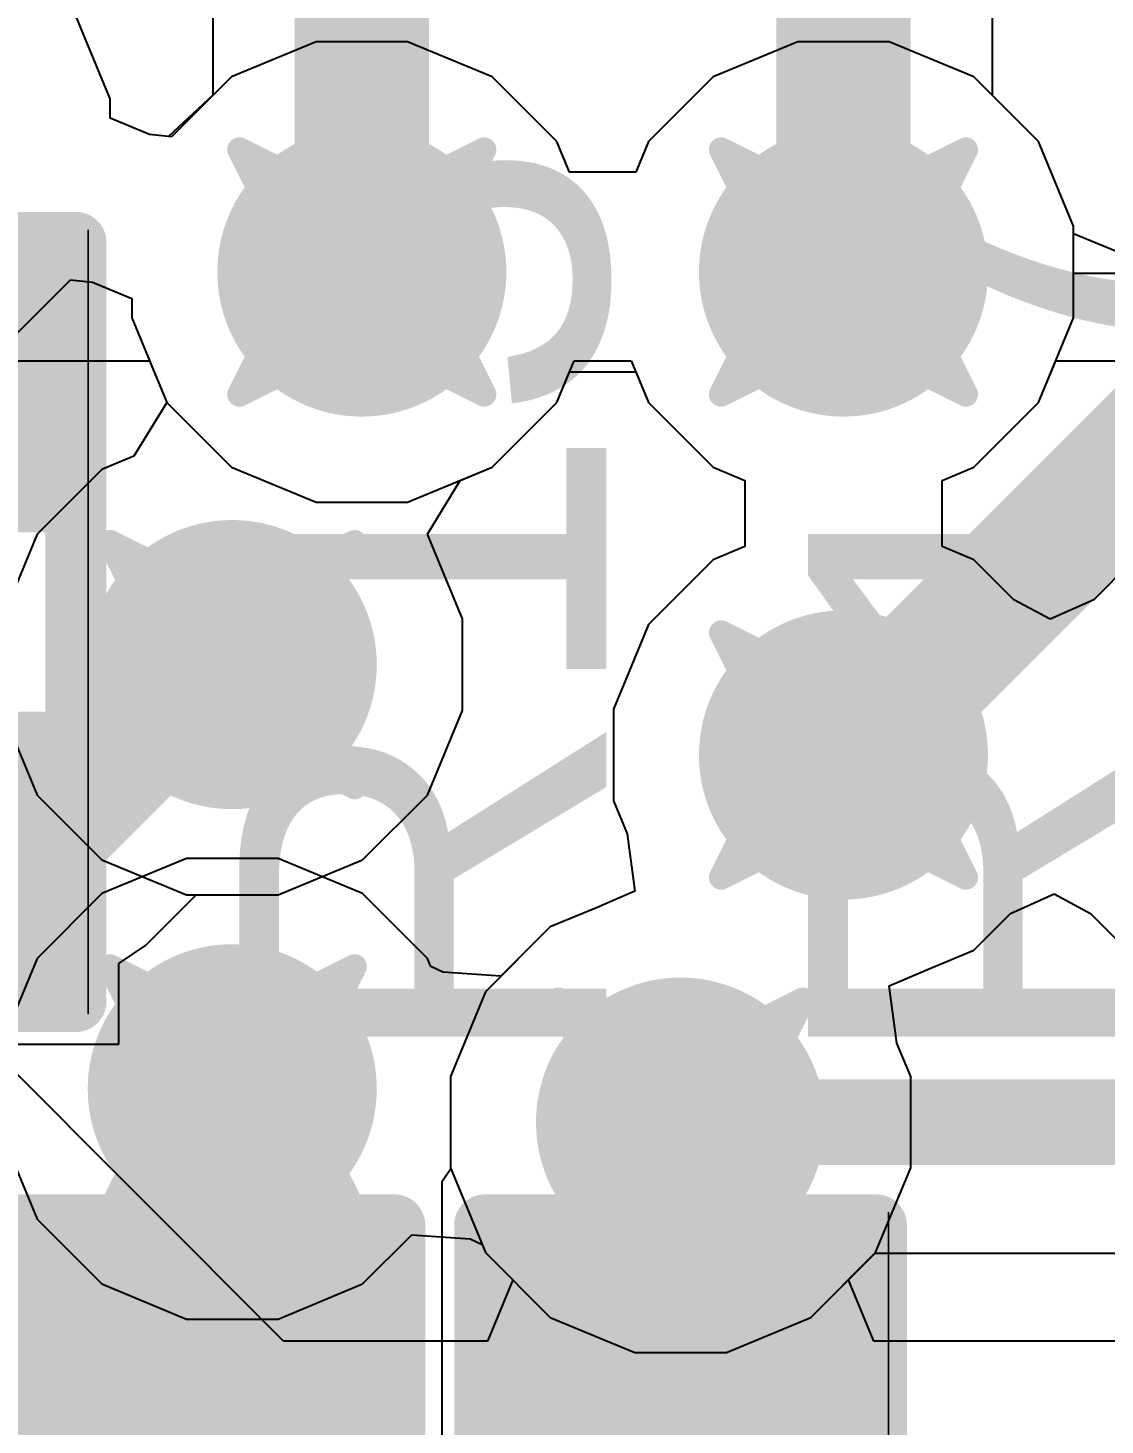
# Model space of a CAD drawing. Header units: inches. Extents: x -3 to 289, y -11 to 89.
# Drawn here: x 71.034 to 73.271, y 9.732 to 12.631 of the extents above; entities that cross this region are included whole.
import ezdxf

# ---------------------------------------------------------------- set-up
doc = ezdxf.new("R2010")
doc.units = ezdxf.units.IN
for name, color, linetype in [('Bottom Layer', 5, 'Continuous'), ('Drill Drawing', 1, 'Continuous'), ('Layer 1', 16, 'Continuous'), ('Layer 2', 76, 'Continuous'), ('Top Layer', 1, 'Continuous'), ('Top Overlay', 2, 'Continuous'), ('Top Paste', 8, 'Continuous'), ('Top Solder', 216, 'Continuous'), ('Via Holes', 16, 'Continuous')]:
    doc.layers.add(name, color=color, linetype=linetype)
doc.styles.add('Arial', font='', dxfattribs={"height": 0.2})
doc.styles.get('Arial').set_extended_font_data('Arial')

# ---------------------------------------------------------------- blocks, each defined once
blk = doc.blocks.new('R___0402_45')
at = {"layer": 'Top Layer'}
for points in [[(-0.6985, -0.3175), (-0.6985, 0.3175), (-0.2413, 0.3175), (-0.2413, -0.3175)], [(0.2413, -0.3175), (0.2413, 0.3175), (0.6985, 0.3175), (0.6985, -0.3175)]]:
    blk.add_hatch(color=1, dxfattribs=at).paths.add_polyline_path(points)
at = {"layer": 'Top Paste'}
for points in [[(-0.6985, -0.3175), (-0.6985, 0.3175), (-0.2413, 0.3175), (-0.2413, -0.3175)], [(0.2413, -0.3175), (0.2413, 0.3175), (0.6985, 0.3175), (0.6985, -0.3175)]]:
    blk.add_hatch(color=8, dxfattribs=at).paths.add_polyline_path(points)
at = {"layer": 'Top Solder'}
for points in [[(-0.7535, -0.3725), (-0.7535, 0.3725), (-0.1863, 0.3725), (-0.1863, -0.3725)], [(0.1863, -0.3725), (0.1863, 0.3725), (0.7535, 0.3725), (0.7535, -0.3725)]]:
    blk.add_hatch(color=216, dxfattribs=at).paths.add_polyline_path(points)
at = {"layer": 'Top Overlay'}
for points in [[(-0.7874, 0.4064, 0.127, 0.127, 0), (-0.7874, -0.4064, 0.127, 0.127, 0)], [(-0.7874, 0.4064, 0.127, 0.127, 0), (0.7874, 0.4064, 0.127, 0.127, 0)], [(0.7874, 0.4064, 0.127, 0.127, 0), (0.7874, -0.4064, 0.127, 0.127, 0)], [(-0.7874, -0.4064, 0.127, 0.127, 0), (0.7874, -0.4064, 0.127, 0.127, 0)], [(-0.8128, -0.4318, 0.00323, 0.00323, 0), (0.8128, -0.4318, 0.00323, 0.00323, 0)]]:
    blk.add_lwpolyline(points, format="xyseb", dxfattribs=at)
for points in [[(-0.8191, 0.4064, 0.0635, 0.0635, 1), (-0.7556, 0.4064, 0.0635, 0.0635, 1)], [(-0.8191, 0.4064, 0.0635, 0.0635, 1), (-0.7556, 0.4064, 0.0635, 0.0635, 1)], [(0.7556, 0.4064, 0.0635, 0.0635, 1), (0.8191, 0.4064, 0.0635, 0.0635, 1)], [(0.7556, 0.4064, 0.0635, 0.0635, 1), (0.8191, 0.4064, 0.0635, 0.0635, 1)], [(-0.8191, -0.4064, 0.0635, 0.0635, 1), (-0.7556, -0.4064, 0.0635, 0.0635, 1)], [(-0.8191, -0.4064, 0.0635, 0.0635, 1), (-0.7556, -0.4064, 0.0635, 0.0635, 1)], [(0.7556, -0.4064, 0.0635, 0.0635, 1), (0.8191, -0.4064, 0.0635, 0.0635, 1)], [(0.7556, -0.4064, 0.0635, 0.0635, 1), (0.8191, -0.4064, 0.0635, 0.0635, 1)], [(-0.8136, -0.4318, 0.00161, 0.00161, 1), (-0.812, -0.4318, 0.00161, 0.00161, 1)], [(0.812, -0.4318, 0.00161, 0.00161, 1), (0.8136, -0.4318, 0.00161, 0.00161, 1)]]:
    blk.add_lwpolyline(points, format="xyseb", close=True, dxfattribs=at)
blk = doc.blocks.new('R___0402_51')
at = {"layer": 'Top Layer'}
for points in [[(-0.6985, -0.3175), (-0.6985, 0.3175), (-0.2413, 0.3175), (-0.2413, -0.3175)], [(0.2413, -0.3175), (0.2413, 0.3175), (0.6985, 0.3175), (0.6985, -0.3175)]]:
    blk.add_hatch(color=1, dxfattribs=at).paths.add_polyline_path(points)
at = {"layer": 'Top Paste'}
for points in [[(-0.6985, -0.3175), (-0.6985, 0.3175), (-0.2413, 0.3175), (-0.2413, -0.3175)], [(0.2413, -0.3175), (0.2413, 0.3175), (0.6985, 0.3175), (0.6985, -0.3175)]]:
    blk.add_hatch(color=8, dxfattribs=at).paths.add_polyline_path(points)
at = {"layer": 'Top Solder'}
for points in [[(-0.7535, -0.3725), (-0.7535, 0.3725), (-0.1863, 0.3725), (-0.1863, -0.3725)], [(0.1863, -0.3725), (0.1863, 0.3725), (0.7535, 0.3725), (0.7535, -0.3725)]]:
    blk.add_hatch(color=216, dxfattribs=at).paths.add_polyline_path(points)
at = {"layer": 'Top Overlay'}
for points in [[(-0.7874, 0.4064, 0.127, 0.127, 0), (-0.7874, -0.4064, 0.127, 0.127, 0)], [(-0.7874, 0.4064, 0.127, 0.127, 0), (0.7874, 0.4064, 0.127, 0.127, 0)], [(0.7874, 0.4064, 0.127, 0.127, 0), (0.7874, -0.4064, 0.127, 0.127, 0)], [(-0.7874, -0.4064, 0.127, 0.127, 0), (0.7874, -0.4064, 0.127, 0.127, 0)], [(-0.8128, -0.4318, 0.00323, 0.00323, 0), (0.8128, -0.4318, 0.00323, 0.00323, 0)]]:
    blk.add_lwpolyline(points, format="xyseb", dxfattribs=at)
for points in [[(-0.8191, 0.4064, 0.0635, 0.0635, 1), (-0.7556, 0.4064, 0.0635, 0.0635, 1)], [(-0.8191, 0.4064, 0.0635, 0.0635, 1), (-0.7556, 0.4064, 0.0635, 0.0635, 1)], [(0.7556, 0.4064, 0.0635, 0.0635, 1), (0.8191, 0.4064, 0.0635, 0.0635, 1)], [(0.7556, 0.4064, 0.0635, 0.0635, 1), (0.8191, 0.4064, 0.0635, 0.0635, 1)], [(-0.8191, -0.4064, 0.0635, 0.0635, 1), (-0.7556, -0.4064, 0.0635, 0.0635, 1)], [(-0.8191, -0.4064, 0.0635, 0.0635, 1), (-0.7556, -0.4064, 0.0635, 0.0635, 1)], [(0.7556, -0.4064, 0.0635, 0.0635, 1), (0.8191, -0.4064, 0.0635, 0.0635, 1)], [(0.7556, -0.4064, 0.0635, 0.0635, 1), (0.8191, -0.4064, 0.0635, 0.0635, 1)], [(-0.8136, -0.4318, 0.00161, 0.00161, 1), (-0.812, -0.4318, 0.00161, 0.00161, 1)], [(0.812, -0.4318, 0.00161, 0.00161, 1), (0.8136, -0.4318, 0.00161, 0.00161, 1)]]:
    blk.add_lwpolyline(points, format="xyseb", close=True, dxfattribs=at)
blk = doc.blocks.new('R___0402_55')
at = {"layer": 'Top Layer'}
for points in [[(-0.6985, -0.3175), (-0.6985, 0.3175), (-0.2413, 0.3175), (-0.2413, -0.3175)], [(0.2413, -0.3175), (0.2413, 0.3175), (0.6985, 0.3175), (0.6985, -0.3175)]]:
    blk.add_hatch(color=1, dxfattribs=at).paths.add_polyline_path(points)
at = {"layer": 'Top Paste'}
for points in [[(-0.6985, -0.3175), (-0.6985, 0.3175), (-0.2413, 0.3175), (-0.2413, -0.3175)], [(0.2413, -0.3175), (0.2413, 0.3175), (0.6985, 0.3175), (0.6985, -0.3175)]]:
    blk.add_hatch(color=8, dxfattribs=at).paths.add_polyline_path(points)
at = {"layer": 'Top Solder'}
for points in [[(-0.7535, -0.3725), (-0.7535, 0.3725), (-0.1863, 0.3725), (-0.1863, -0.3725)], [(0.1863, -0.3725), (0.1863, 0.3725), (0.7535, 0.3725), (0.7535, -0.3725)]]:
    blk.add_hatch(color=216, dxfattribs=at).paths.add_polyline_path(points)
at = {"layer": 'Top Overlay'}
for points in [[(0.7874, 0.4064, 0.127, 0.127, 0), (-0.7874, 0.4064, 0.127, 0.127, 0)], [(-0.7874, -0.4064, 0.127, 0.127, 0), (-0.7874, 0.4064, 0.127, 0.127, 0)], [(0.7874, -0.4064, 0.127, 0.127, 0), (0.7874, 0.4064, 0.127, 0.127, 0)], [(0.7874, -0.4064, 0.127, 0.127, 0), (-0.7874, -0.4064, 0.127, 0.127, 0)], [(0.8128, -0.4318, 0.00323, 0.00323, 0), (-0.8128, -0.4318, 0.00323, 0.00323, 0)]]:
    blk.add_lwpolyline(points, format="xyseb", dxfattribs=at)
for points in [[(-0.8191, 0.4064, 0.0635, 0.0635, 1), (-0.7556, 0.4064, 0.0635, 0.0635, 1)], [(-0.8191, 0.4064, 0.0635, 0.0635, 1), (-0.7556, 0.4064, 0.0635, 0.0635, 1)], [(0.7556, 0.4064, 0.0635, 0.0635, 1), (0.8191, 0.4064, 0.0635, 0.0635, 1)], [(0.7556, 0.4064, 0.0635, 0.0635, 1), (0.8191, 0.4064, 0.0635, 0.0635, 1)], [(-0.8191, -0.4064, 0.0635, 0.0635, 1), (-0.7556, -0.4064, 0.0635, 0.0635, 1)], [(-0.8191, -0.4064, 0.0635, 0.0635, 1), (-0.7556, -0.4064, 0.0635, 0.0635, 1)], [(0.7556, -0.4064, 0.0635, 0.0635, 1), (0.8191, -0.4064, 0.0635, 0.0635, 1)], [(0.7556, -0.4064, 0.0635, 0.0635, 1), (0.8191, -0.4064, 0.0635, 0.0635, 1)], [(-0.8136, -0.4318, 0.00161, 0.00161, 1), (-0.812, -0.4318, 0.00161, 0.00161, 1)], [(0.812, -0.4318, 0.00161, 0.00161, 1), (0.8136, -0.4318, 0.00161, 0.00161, 1)]]:
    blk.add_lwpolyline(points, format="xyseb", close=True, dxfattribs=at)

msp = doc.modelspace()

# ---------------------------------------------------------------- hatches: boundary and pattern name
at = {"layer": 'Bottom Layer'}
h = msp.add_hatch(color=5, dxfattribs=at)
edge = h.paths.add_edge_path()
edge.add_arc((71.7275, 12.1246), 0.3, 0, 360)
h = msp.add_hatch(color=5, dxfattribs=at)
edge = h.paths.add_edge_path()
edge.add_arc((72.7275, 12.1246), 0.3, 0, 360)
h = msp.add_hatch(color=5, dxfattribs=at)
edge = h.paths.add_edge_path()
edge.add_arc((71.4585, 11.31), 0.3, 0, 360)
h = msp.add_hatch(color=5, dxfattribs=at)
edge = h.paths.add_edge_path()
edge.add_arc((72.7275, 11.1225), 0.3, 0, 360)
h = msp.add_hatch(color=5, dxfattribs=at)
edge = h.paths.add_edge_path()
edge.add_arc((71.4585, 10.4298), 0.3, 0, 360)
h = msp.add_hatch(color=5, dxfattribs=at)
edge = h.paths.add_edge_path()
edge.add_arc((72.3892, 10.3605), 0.3, 0, 360)
at = {"layer": 'Layer 1'}
h = msp.add_hatch(color=16, dxfattribs=at)
edge = h.paths.add_edge_path()
edge.add_arc((71.7275, 12.1246), 0.3, 0, 360)
h = msp.add_hatch(color=16, dxfattribs=at)
edge = h.paths.add_edge_path()
edge.add_arc((72.7275, 12.1246), 0.3, 0, 360)
h = msp.add_hatch(color=16, dxfattribs=at)
edge = h.paths.add_edge_path()
edge.add_arc((71.4585, 11.31), 0.3, 0, 360)
h = msp.add_hatch(color=16, dxfattribs=at)
edge = h.paths.add_edge_path()
edge.add_arc((72.7275, 11.1225), 0.3, 0, 360)
h = msp.add_hatch(color=16, dxfattribs=at)
edge = h.paths.add_edge_path()
edge.add_arc((71.4585, 10.4298), 0.3, 0, 360)
h = msp.add_hatch(color=16, dxfattribs=at)
edge = h.paths.add_edge_path()
edge.add_arc((72.3892, 10.3605), 0.3, 0, 360)
at = {"layer": 'Layer 2'}
h = msp.add_hatch(color=76, dxfattribs=at)
edge = h.paths.add_edge_path()
edge.add_arc((71.7275, 12.1246), 0.3, 0, 360)
h = msp.add_hatch(color=76, dxfattribs=at)
edge = h.paths.add_edge_path()
edge.add_arc((72.7275, 12.1246), 0.3, 0, 360)
h = msp.add_hatch(color=76, dxfattribs=at)
edge = h.paths.add_edge_path()
edge.add_arc((71.4585, 11.31), 0.3, 0, 360)
h = msp.add_hatch(color=76, dxfattribs=at)
edge = h.paths.add_edge_path()
edge.add_arc((72.7275, 11.1225), 0.3, 0, 360)
h = msp.add_hatch(color=76, dxfattribs=at)
edge = h.paths.add_edge_path()
edge.add_arc((71.4585, 10.4298), 0.3, 0, 360)
h = msp.add_hatch(color=76, dxfattribs=at)
edge = h.paths.add_edge_path()
edge.add_arc((72.3892, 10.3605), 0.3, 0, 360)
at = {"layer": 'Top Layer'}
h = msp.add_hatch(color=1, dxfattribs=at)
edge = h.paths.add_edge_path()
edge.add_arc((71.7275, 12.1246), 0.3, 0, 360)
h = msp.add_hatch(color=1, dxfattribs=at)
edge = h.paths.add_edge_path()
edge.add_arc((72.7275, 12.1246), 0.3, 0, 360)
h = msp.add_hatch(color=1, dxfattribs=at)
edge = h.paths.add_edge_path()
edge.add_arc((71.4585, 11.31), 0.3, 0, 360)
h = msp.add_hatch(color=1, dxfattribs=at)
edge = h.paths.add_edge_path()
edge.add_arc((72.7275, 11.1225), 0.3, 0, 360)
h = msp.add_hatch(color=1, dxfattribs=at)
edge = h.paths.add_edge_path()
edge.add_arc((71.4585, 10.4298), 0.3, 0, 360)
h = msp.add_hatch(color=1, dxfattribs=at)
edge = h.paths.add_edge_path()
edge.add_arc((72.3892, 10.3605), 0.3, 0, 360)
at = {"layer": 'Via Holes'}
h = msp.add_hatch(color=7, dxfattribs=at)
edge = h.paths.add_edge_path()
edge.add_arc((71.7275, 12.1246), 0.15, 0, 360)
h = msp.add_hatch(color=7, dxfattribs=at)
edge = h.paths.add_edge_path()
edge.add_arc((72.7275, 12.1246), 0.15, 0, 360)
h = msp.add_hatch(color=7, dxfattribs=at)
edge = h.paths.add_edge_path()
edge.add_arc((71.4585, 11.31), 0.15, 0, 360)
h = msp.add_hatch(color=7, dxfattribs=at)
edge = h.paths.add_edge_path()
edge.add_arc((72.7275, 11.1225), 0.15, 0, 360)
h = msp.add_hatch(color=7, dxfattribs=at)
edge = h.paths.add_edge_path()
edge.add_arc((71.4585, 10.4298), 0.15, 0, 360)
h = msp.add_hatch(color=7, dxfattribs=at)
edge = h.paths.add_edge_path()
edge.add_arc((72.3892, 10.3605), 0.15, 0, 360)

# ---------------------------------------------------------------- linework, layer by layer
at = {"layer": 'Bottom Layer'}
for p, q in [((71.2053, 12.4841), (71.1326, 12.6597)), ((71.6325, 12.6024), (71.4569, 12.5296)), ((71.8226, 12.6024), (71.6325, 12.6024)), ((71.9982, 12.5296), (71.8226, 12.6024)), ((72.6325, 12.6024), (72.4569, 12.5296)), ((72.8226, 12.6024), (72.6325, 12.6024)), ((72.9982, 12.5296), (72.8226, 12.6024)), ((71.4569, 12.5296), (71.3323, 12.4051)), ((72.1326, 12.3952), (71.9982, 12.5296)), ((72.4569, 12.5296), (72.3225, 12.3952)), ((73.1326, 12.3952), (72.9982, 12.5296)), ((71.2053, 12.444), (71.2053, 12.4841)), ((71.2868, 12.4101), (71.2053, 12.444)), ((71.3323, 12.4051), (71.2868, 12.4101)), ((72.1588, 12.332), (72.1326, 12.3952)), ((72.3225, 12.3952), (72.2963, 12.332)), ((73.2053, 12.2196), (73.1326, 12.3952)), ((72.2963, 12.332), (72.1588, 12.332)), ((73.2053, 12.0295), (73.2053, 12.2196)), ((70.9982, 11.984), (71.1227, 12.1086)), ((71.1227, 12.1086), (71.1683, 12.1036)), ((71.1683, 12.1036), (71.2497, 12.0696)), ((71.2497, 12.0696), (71.2497, 12.0295)), ((71.2497, 12.0295), (71.3225, 11.8539)), ((73.1326, 11.8539), (73.2053, 12.0295)), ((72.1326, 11.8539), (72.1588, 11.9172)), ((72.1588, 11.9172), (72.2963, 11.9172)), ((72.2963, 11.9172), (72.3225, 11.8539)), ((71.3225, 11.8539), (71.2542, 11.7426)), ((71.9982, 11.7195), (72.1326, 11.8539)), ((72.3225, 11.8539), (72.4569, 11.7195)), ((72.9982, 11.7195), (73.1326, 11.8539)), ((71.2542, 11.7426), (71.1879, 11.7151)), ((71.1879, 11.7151), (71.0535, 11.5807)), ((71.9318, 11.692), (71.9982, 11.7195)), ((72.4569, 11.7195), (72.5227, 11.6923)), ((72.9324, 11.6923), (72.9982, 11.7195)), ((71.8636, 11.5807), (71.9318, 11.692)), ((72.5227, 11.6923), (72.5227, 11.5548)), ((72.9324, 11.5548), (72.9324, 11.6923)), ((71.0535, 11.5807), (70.9807, 11.4051)), ((71.9363, 11.4051), (71.8636, 11.5807)), ((72.5227, 11.5548), (72.4569, 11.5276)), ((72.9982, 11.5276), (72.9324, 11.5548)), ((72.4569, 11.5276), (72.3225, 11.3932)), ((73.0812, 11.4446), (72.9982, 11.5276)), ((73.3235, 11.5209), (73.2471, 11.4446)), ((73.1567, 11.404), (73.0812, 11.4446)), ((73.2471, 11.4446), (73.1567, 11.404)), ((71.9363, 11.215), (71.9363, 11.4051)), ((72.3225, 11.3932), (72.2497, 11.2176)), ((70.9807, 11.215), (71.0535, 11.0394)), ((71.8636, 11.0394), (71.9363, 11.215)), ((72.2497, 11.2176), (72.2497, 11.0275)), ((71.0535, 11.0394), (71.1879, 10.905)), ((71.7292, 10.905), (71.8636, 11.0394)), ((72.2497, 11.0275), (72.2782, 10.9587)), ((72.2782, 10.9587), (72.294, 10.8396)), ((71.1879, 10.905), (71.3635, 10.8322)), ((71.5536, 10.8322), (71.7292, 10.905)), ((71.3635, 10.8322), (71.5536, 10.8322)), ((72.294, 10.8396), (72.2147, 10.8054)), ((72.2147, 10.8054), (72.1186, 10.7656)), ((72.1186, 10.7656), (71.9842, 10.6312)), ((71.9842, 10.6312), (71.9114, 10.4556)), ((71.9114, 10.4556), (71.9114, 10.2655)), ((71.9114, 10.2655), (71.9842, 10.0899)), ((71.9842, 10.0899), (72.1186, 9.9555)), ((72.6599, 9.9555), (72.793, 10.0886)), ((72.793, 10.0886), (80.3017, 10.0886)), ((72.1186, 9.9555), (72.2942, 9.8827)), ((72.4843, 9.8827), (72.6599, 9.9555)), ((72.2942, 9.8827), (72.4843, 9.8827))]:
    msp.add_line(p, q, dxfattribs=at)
msp.add_lwpolyline([(72.3892, 10.3605, 0.1778, 0.1778, 0), (80.3017, 10.3605, 0.1778, 0.1778, 0)], format="xyseb", dxfattribs=at)
msp.add_lwpolyline([(72.3448, 10.3605, 0.0889, 0.0889, 1), (72.4337, 10.3605, 0.0889, 0.0889, 1)], format="xyseb", close=True, dxfattribs=at)
at = {"layer": 'Drill Drawing'}
for points in [[(71.4735, 12.3786, 0.0508, 0.0508, 0), (71.7275, 12.2516, 0.0508, 0.0508, 0)], [(71.4735, 12.3786, 0.0508, 0.0508, 0), (71.6005, 12.1246, 0.0508, 0.0508, 0)], [(71.7275, 12.2516, 0.0508, 0.0508, 0), (71.9815, 12.3786, 0.0508, 0.0508, 0)], [(71.8545, 12.1246, 0.0508, 0.0508, 0), (71.9815, 12.3786, 0.0508, 0.0508, 0)], [(72.4735, 12.3786, 0.0508, 0.0508, 0), (72.7275, 12.2516, 0.0508, 0.0508, 0)], [(72.4735, 12.3786, 0.0508, 0.0508, 0), (72.6005, 12.1246, 0.0508, 0.0508, 0)], [(72.7275, 12.2516, 0.0508, 0.0508, 0), (72.9815, 12.3786, 0.0508, 0.0508, 0)], [(72.8545, 12.1246, 0.0508, 0.0508, 0), (72.9815, 12.3786, 0.0508, 0.0508, 0)], [(71.4735, 11.8706, 0.0508, 0.0508, 0), (71.6005, 12.1246, 0.0508, 0.0508, 0)], [(71.8545, 12.1246, 0.0508, 0.0508, 0), (71.9815, 11.8706, 0.0508, 0.0508, 0)], [(72.4735, 11.8706, 0.0508, 0.0508, 0), (72.6005, 12.1246, 0.0508, 0.0508, 0)], [(72.8545, 12.1246, 0.0508, 0.0508, 0), (72.9815, 11.8706, 0.0508, 0.0508, 0)], [(71.4735, 11.8706, 0.0508, 0.0508, 0), (71.7275, 11.9976, 0.0508, 0.0508, 0)], [(71.7275, 11.9976, 0.0508, 0.0508, 0), (71.9815, 11.8706, 0.0508, 0.0508, 0)], [(72.4735, 11.8706, 0.0508, 0.0508, 0), (72.7275, 11.9976, 0.0508, 0.0508, 0)], [(72.7275, 11.9976, 0.0508, 0.0508, 0), (72.9815, 11.8706, 0.0508, 0.0508, 0)], [(71.2045, 11.564, 0.0508, 0.0508, 0), (71.4585, 11.437, 0.0508, 0.0508, 0)], [(71.2045, 11.564, 0.0508, 0.0508, 0), (71.3315, 11.31, 0.0508, 0.0508, 0)], [(71.4585, 11.437, 0.0508, 0.0508, 0), (71.7125, 11.564, 0.0508, 0.0508, 0)], [(71.5855, 11.31, 0.0508, 0.0508, 0), (71.7125, 11.564, 0.0508, 0.0508, 0)], [(72.4735, 11.3765, 0.0508, 0.0508, 0), (72.7275, 11.2495, 0.0508, 0.0508, 0)], [(72.4735, 11.3765, 0.0508, 0.0508, 0), (72.6005, 11.1225, 0.0508, 0.0508, 0)], [(72.7275, 11.2495, 0.0508, 0.0508, 0), (72.9815, 11.3765, 0.0508, 0.0508, 0)], [(72.8545, 11.1225, 0.0508, 0.0508, 0), (72.9815, 11.3765, 0.0508, 0.0508, 0)], [(71.2045, 11.056, 0.0508, 0.0508, 0), (71.3315, 11.31, 0.0508, 0.0508, 0)], [(71.5855, 11.31, 0.0508, 0.0508, 0), (71.7125, 11.056, 0.0508, 0.0508, 0)], [(71.2045, 11.056, 0.0508, 0.0508, 0), (71.4585, 11.183, 0.0508, 0.0508, 0)], [(71.4585, 11.183, 0.0508, 0.0508, 0), (71.7125, 11.056, 0.0508, 0.0508, 0)], [(72.4735, 10.8685, 0.0508, 0.0508, 0), (72.6005, 11.1225, 0.0508, 0.0508, 0)], [(72.8545, 11.1225, 0.0508, 0.0508, 0), (72.9815, 10.8685, 0.0508, 0.0508, 0)], [(72.4735, 10.8685, 0.0508, 0.0508, 0), (72.7275, 10.9955, 0.0508, 0.0508, 0)], [(72.7275, 10.9955, 0.0508, 0.0508, 0), (72.9815, 10.8685, 0.0508, 0.0508, 0)], [(71.2045, 10.6838, 0.0508, 0.0508, 0), (71.4585, 10.5568, 0.0508, 0.0508, 0)], [(71.2045, 10.6838, 0.0508, 0.0508, 0), (71.3315, 10.4298, 0.0508, 0.0508, 0)], [(71.4585, 10.5568, 0.0508, 0.0508, 0), (71.7125, 10.6838, 0.0508, 0.0508, 0)], [(71.5855, 10.4298, 0.0508, 0.0508, 0), (71.7125, 10.6838, 0.0508, 0.0508, 0)], [(72.1352, 10.6145, 0.0508, 0.0508, 0), (72.3892, 10.4875, 0.0508, 0.0508, 0)], [(72.1352, 10.6145, 0.0508, 0.0508, 0), (72.2622, 10.3605, 0.0508, 0.0508, 0)], [(72.3892, 10.4875, 0.0508, 0.0508, 0), (72.6432, 10.6145, 0.0508, 0.0508, 0)], [(72.5162, 10.3605, 0.0508, 0.0508, 0), (72.6432, 10.6145, 0.0508, 0.0508, 0)], [(71.2045, 10.1758, 0.0508, 0.0508, 0), (71.3315, 10.4298, 0.0508, 0.0508, 0)], [(71.5855, 10.4298, 0.0508, 0.0508, 0), (71.7125, 10.1758, 0.0508, 0.0508, 0)], [(72.1352, 10.1065, 0.0508, 0.0508, 0), (72.2622, 10.3605, 0.0508, 0.0508, 0)], [(72.5162, 10.3605, 0.0508, 0.0508, 0), (72.6432, 10.1065, 0.0508, 0.0508, 0)], [(71.2045, 10.1758, 0.0508, 0.0508, 0), (71.4585, 10.3028, 0.0508, 0.0508, 0)], [(71.4585, 10.3028, 0.0508, 0.0508, 0), (71.7125, 10.1758, 0.0508, 0.0508, 0)], [(72.1352, 10.1065, 0.0508, 0.0508, 0), (72.3892, 10.2335, 0.0508, 0.0508, 0)], [(72.3892, 10.2335, 0.0508, 0.0508, 0), (72.6432, 10.1065, 0.0508, 0.0508, 0)]]:
    msp.add_lwpolyline(points, format="xyseb", dxfattribs=at)
for points in [[(71.4608, 12.3786, 0.0254, 0.0254, 1), (71.4862, 12.3786, 0.0254, 0.0254, 1)], [(71.4608, 12.3786, 0.0254, 0.0254, 1), (71.4862, 12.3786, 0.0254, 0.0254, 1)], [(71.9688, 12.3786, 0.0254, 0.0254, 1), (71.9942, 12.3786, 0.0254, 0.0254, 1)], [(71.9688, 12.3786, 0.0254, 0.0254, 1), (71.9942, 12.3786, 0.0254, 0.0254, 1)], [(72.4608, 12.3786, 0.0254, 0.0254, 1), (72.4862, 12.3786, 0.0254, 0.0254, 1)], [(72.4608, 12.3786, 0.0254, 0.0254, 1), (72.4862, 12.3786, 0.0254, 0.0254, 1)], [(72.9688, 12.3786, 0.0254, 0.0254, 1), (72.9942, 12.3786, 0.0254, 0.0254, 1)], [(72.9688, 12.3786, 0.0254, 0.0254, 1), (72.9942, 12.3786, 0.0254, 0.0254, 1)], [(71.7148, 12.2516, 0.0254, 0.0254, 1), (71.7402, 12.2516, 0.0254, 0.0254, 1)], [(71.7148, 12.2516, 0.0254, 0.0254, 1), (71.7402, 12.2516, 0.0254, 0.0254, 1)], [(72.7148, 12.2516, 0.0254, 0.0254, 1), (72.7402, 12.2516, 0.0254, 0.0254, 1)], [(72.7148, 12.2516, 0.0254, 0.0254, 1), (72.7402, 12.2516, 0.0254, 0.0254, 1)], [(71.5878, 12.1246, 0.0254, 0.0254, 1), (71.6132, 12.1246, 0.0254, 0.0254, 1)], [(71.5878, 12.1246, 0.0254, 0.0254, 1), (71.6132, 12.1246, 0.0254, 0.0254, 1)], [(71.8418, 12.1246, 0.0254, 0.0254, 1), (71.8672, 12.1246, 0.0254, 0.0254, 1)], [(71.8418, 12.1246, 0.0254, 0.0254, 1), (71.8672, 12.1246, 0.0254, 0.0254, 1)], [(72.5878, 12.1246, 0.0254, 0.0254, 1), (72.6132, 12.1246, 0.0254, 0.0254, 1)], [(72.5878, 12.1246, 0.0254, 0.0254, 1), (72.6132, 12.1246, 0.0254, 0.0254, 1)], [(72.8418, 12.1246, 0.0254, 0.0254, 1), (72.8672, 12.1246, 0.0254, 0.0254, 1)], [(72.8418, 12.1246, 0.0254, 0.0254, 1), (72.8672, 12.1246, 0.0254, 0.0254, 1)], [(71.7148, 11.9976, 0.0254, 0.0254, 1), (71.7402, 11.9976, 0.0254, 0.0254, 1)], [(71.7148, 11.9976, 0.0254, 0.0254, 1), (71.7402, 11.9976, 0.0254, 0.0254, 1)], [(72.7148, 11.9976, 0.0254, 0.0254, 1), (72.7402, 11.9976, 0.0254, 0.0254, 1)], [(72.7148, 11.9976, 0.0254, 0.0254, 1), (72.7402, 11.9976, 0.0254, 0.0254, 1)], [(71.4608, 11.8706, 0.0254, 0.0254, 1), (71.4862, 11.8706, 0.0254, 0.0254, 1)], [(71.4608, 11.8706, 0.0254, 0.0254, 1), (71.4862, 11.8706, 0.0254, 0.0254, 1)], [(71.9688, 11.8706, 0.0254, 0.0254, 1), (71.9942, 11.8706, 0.0254, 0.0254, 1)], [(71.9688, 11.8706, 0.0254, 0.0254, 1), (71.9942, 11.8706, 0.0254, 0.0254, 1)], [(72.4608, 11.8706, 0.0254, 0.0254, 1), (72.4862, 11.8706, 0.0254, 0.0254, 1)], [(72.4608, 11.8706, 0.0254, 0.0254, 1), (72.4862, 11.8706, 0.0254, 0.0254, 1)], [(72.9688, 11.8706, 0.0254, 0.0254, 1), (72.9942, 11.8706, 0.0254, 0.0254, 1)], [(72.9688, 11.8706, 0.0254, 0.0254, 1), (72.9942, 11.8706, 0.0254, 0.0254, 1)], [(71.1918, 11.564, 0.0254, 0.0254, 1), (71.2172, 11.564, 0.0254, 0.0254, 1)], [(71.1918, 11.564, 0.0254, 0.0254, 1), (71.2172, 11.564, 0.0254, 0.0254, 1)], [(71.6998, 11.564, 0.0254, 0.0254, 1), (71.7252, 11.564, 0.0254, 0.0254, 1)], [(71.6998, 11.564, 0.0254, 0.0254, 1), (71.7252, 11.564, 0.0254, 0.0254, 1)], [(71.4458, 11.437, 0.0254, 0.0254, 1), (71.4712, 11.437, 0.0254, 0.0254, 1)], [(71.4458, 11.437, 0.0254, 0.0254, 1), (71.4712, 11.437, 0.0254, 0.0254, 1)], [(72.4608, 11.3765, 0.0254, 0.0254, 1), (72.4862, 11.3765, 0.0254, 0.0254, 1)], [(72.4608, 11.3765, 0.0254, 0.0254, 1), (72.4862, 11.3765, 0.0254, 0.0254, 1)], [(72.9688, 11.3765, 0.0254, 0.0254, 1), (72.9942, 11.3765, 0.0254, 0.0254, 1)], [(72.9688, 11.3765, 0.0254, 0.0254, 1), (72.9942, 11.3765, 0.0254, 0.0254, 1)], [(71.3188, 11.31, 0.0254, 0.0254, 1), (71.3442, 11.31, 0.0254, 0.0254, 1)], [(71.3188, 11.31, 0.0254, 0.0254, 1), (71.3442, 11.31, 0.0254, 0.0254, 1)], [(71.5728, 11.31, 0.0254, 0.0254, 1), (71.5982, 11.31, 0.0254, 0.0254, 1)], [(71.5728, 11.31, 0.0254, 0.0254, 1), (71.5982, 11.31, 0.0254, 0.0254, 1)], [(72.7148, 11.2495, 0.0254, 0.0254, 1), (72.7402, 11.2495, 0.0254, 0.0254, 1)], [(72.7148, 11.2495, 0.0254, 0.0254, 1), (72.7402, 11.2495, 0.0254, 0.0254, 1)], [(71.4458, 11.183, 0.0254, 0.0254, 1), (71.4712, 11.183, 0.0254, 0.0254, 1)], [(71.4458, 11.183, 0.0254, 0.0254, 1), (71.4712, 11.183, 0.0254, 0.0254, 1)], [(72.5878, 11.1225, 0.0254, 0.0254, 1), (72.6132, 11.1225, 0.0254, 0.0254, 1)], [(72.5878, 11.1225, 0.0254, 0.0254, 1), (72.6132, 11.1225, 0.0254, 0.0254, 1)], [(72.8418, 11.1225, 0.0254, 0.0254, 1), (72.8672, 11.1225, 0.0254, 0.0254, 1)], [(72.8418, 11.1225, 0.0254, 0.0254, 1), (72.8672, 11.1225, 0.0254, 0.0254, 1)], [(71.1918, 11.056, 0.0254, 0.0254, 1), (71.2172, 11.056, 0.0254, 0.0254, 1)], [(71.1918, 11.056, 0.0254, 0.0254, 1), (71.2172, 11.056, 0.0254, 0.0254, 1)], [(71.6998, 11.056, 0.0254, 0.0254, 1), (71.7252, 11.056, 0.0254, 0.0254, 1)], [(71.6998, 11.056, 0.0254, 0.0254, 1), (71.7252, 11.056, 0.0254, 0.0254, 1)], [(72.7148, 10.9955, 0.0254, 0.0254, 1), (72.7402, 10.9955, 0.0254, 0.0254, 1)], [(72.7148, 10.9955, 0.0254, 0.0254, 1), (72.7402, 10.9955, 0.0254, 0.0254, 1)], [(72.4608, 10.8685, 0.0254, 0.0254, 1), (72.4862, 10.8685, 0.0254, 0.0254, 1)], [(72.4608, 10.8685, 0.0254, 0.0254, 1), (72.4862, 10.8685, 0.0254, 0.0254, 1)], [(72.9688, 10.8685, 0.0254, 0.0254, 1), (72.9942, 10.8685, 0.0254, 0.0254, 1)], [(72.9688, 10.8685, 0.0254, 0.0254, 1), (72.9942, 10.8685, 0.0254, 0.0254, 1)], [(71.1918, 10.6838, 0.0254, 0.0254, 1), (71.2172, 10.6838, 0.0254, 0.0254, 1)], [(71.1918, 10.6838, 0.0254, 0.0254, 1), (71.2172, 10.6838, 0.0254, 0.0254, 1)], [(71.6998, 10.6838, 0.0254, 0.0254, 1), (71.7252, 10.6838, 0.0254, 0.0254, 1)], [(71.6998, 10.6838, 0.0254, 0.0254, 1), (71.7252, 10.6838, 0.0254, 0.0254, 1)], [(72.1225, 10.6145, 0.0254, 0.0254, 1), (72.1479, 10.6145, 0.0254, 0.0254, 1)], [(72.1225, 10.6145, 0.0254, 0.0254, 1), (72.1479, 10.6145, 0.0254, 0.0254, 1)], [(72.6305, 10.6145, 0.0254, 0.0254, 1), (72.6559, 10.6145, 0.0254, 0.0254, 1)], [(72.6305, 10.6145, 0.0254, 0.0254, 1), (72.6559, 10.6145, 0.0254, 0.0254, 1)], [(71.4458, 10.5568, 0.0254, 0.0254, 1), (71.4712, 10.5568, 0.0254, 0.0254, 1)], [(71.4458, 10.5568, 0.0254, 0.0254, 1), (71.4712, 10.5568, 0.0254, 0.0254, 1)], [(72.3765, 10.4875, 0.0254, 0.0254, 1), (72.4019, 10.4875, 0.0254, 0.0254, 1)], [(72.3765, 10.4875, 0.0254, 0.0254, 1), (72.4019, 10.4875, 0.0254, 0.0254, 1)], [(71.3188, 10.4298, 0.0254, 0.0254, 1), (71.3442, 10.4298, 0.0254, 0.0254, 1)], [(71.3188, 10.4298, 0.0254, 0.0254, 1), (71.3442, 10.4298, 0.0254, 0.0254, 1)], [(71.5728, 10.4298, 0.0254, 0.0254, 1), (71.5982, 10.4298, 0.0254, 0.0254, 1)], [(71.5728, 10.4298, 0.0254, 0.0254, 1), (71.5982, 10.4298, 0.0254, 0.0254, 1)], [(72.2495, 10.3605, 0.0254, 0.0254, 1), (72.2749, 10.3605, 0.0254, 0.0254, 1)], [(72.2495, 10.3605, 0.0254, 0.0254, 1), (72.2749, 10.3605, 0.0254, 0.0254, 1)], [(72.5035, 10.3605, 0.0254, 0.0254, 1), (72.5289, 10.3605, 0.0254, 0.0254, 1)], [(72.5035, 10.3605, 0.0254, 0.0254, 1), (72.5289, 10.3605, 0.0254, 0.0254, 1)], [(71.4458, 10.3028, 0.0254, 0.0254, 1), (71.4712, 10.3028, 0.0254, 0.0254, 1)], [(71.4458, 10.3028, 0.0254, 0.0254, 1), (71.4712, 10.3028, 0.0254, 0.0254, 1)], [(72.3765, 10.2335, 0.0254, 0.0254, 1), (72.4019, 10.2335, 0.0254, 0.0254, 1)], [(72.3765, 10.2335, 0.0254, 0.0254, 1), (72.4019, 10.2335, 0.0254, 0.0254, 1)], [(71.1918, 10.1758, 0.0254, 0.0254, 1), (71.2172, 10.1758, 0.0254, 0.0254, 1)], [(71.1918, 10.1758, 0.0254, 0.0254, 1), (71.2172, 10.1758, 0.0254, 0.0254, 1)], [(71.6998, 10.1758, 0.0254, 0.0254, 1), (71.7252, 10.1758, 0.0254, 0.0254, 1)], [(71.6998, 10.1758, 0.0254, 0.0254, 1), (71.7252, 10.1758, 0.0254, 0.0254, 1)], [(72.1225, 10.1065, 0.0254, 0.0254, 1), (72.1479, 10.1065, 0.0254, 0.0254, 1)], [(72.1225, 10.1065, 0.0254, 0.0254, 1), (72.1479, 10.1065, 0.0254, 0.0254, 1)], [(72.6305, 10.1065, 0.0254, 0.0254, 1), (72.6559, 10.1065, 0.0254, 0.0254, 1)], [(72.6305, 10.1065, 0.0254, 0.0254, 1), (72.6559, 10.1065, 0.0254, 0.0254, 1)]]:
    msp.add_lwpolyline(points, format="xyseb", close=True, dxfattribs=at)
at = {"layer": 'Layer 1'}
for p, q in [((71.2053, 12.4841), (71.1326, 12.6597)), ((71.6325, 12.6024), (71.4569, 12.5296)), ((71.8226, 12.6024), (71.6325, 12.6024)), ((71.9982, 12.5296), (71.8226, 12.6024)), ((72.6325, 12.6024), (72.4569, 12.5296)), ((72.8226, 12.6024), (72.6325, 12.6024)), ((72.9982, 12.5296), (72.8226, 12.6024)), ((71.4569, 12.5296), (71.3323, 12.4051)), ((72.1326, 12.3952), (71.9982, 12.5296)), ((72.4569, 12.5296), (72.3225, 12.3952)), ((73.1326, 12.3952), (72.9982, 12.5296)), ((71.2053, 12.444), (71.2053, 12.4841)), ((71.2868, 12.4101), (71.2053, 12.444)), ((71.3323, 12.4051), (71.2868, 12.4101)), ((72.1588, 12.332), (72.1326, 12.3952)), ((72.3225, 12.3952), (72.2963, 12.332)), ((73.2053, 12.2196), (73.1326, 12.3952)), ((72.2963, 12.332), (72.1588, 12.332)), ((73.2053, 12.2039), (73.2053, 12.2196)), ((73.3227, 12.1553), (73.2053, 12.2039)), ((70.9982, 11.984), (71.1227, 12.1086)), ((71.1227, 12.1086), (71.1683, 12.1036)), ((71.1683, 12.1036), (71.2497, 12.0696)), ((71.2497, 12.0696), (71.2497, 12.0295)), ((71.2497, 12.0295), (71.3225, 11.8539)), ((72.1326, 11.8539), (72.1588, 11.9172)), ((72.1588, 11.9172), (72.2963, 11.9172)), ((72.2963, 11.9172), (72.3225, 11.8539)), ((71.3225, 11.8539), (71.2542, 11.7426)), ((71.9982, 11.7195), (72.1326, 11.8539)), ((72.3225, 11.8539), (72.4569, 11.7195)), ((71.5652, 9.9063), (69.6872, 11.7843)), ((71.2542, 11.7426), (71.1879, 11.7151)), ((71.1879, 11.7151), (71.0535, 11.5807)), ((71.9318, 11.692), (71.9982, 11.7195)), ((72.4569, 11.7195), (72.5227, 11.6923)), ((71.8636, 11.5807), (71.9318, 11.692)), ((72.5227, 11.6923), (72.5227, 11.5548)), ((71.0535, 11.5807), (70.9807, 11.4051)), ((71.9363, 11.4051), (71.8636, 11.5807)), ((72.5227, 11.5548), (72.4569, 11.5276)), ((72.4569, 11.5276), (72.3225, 11.3932)), ((71.9363, 11.215), (71.9363, 11.4051)), ((72.3225, 11.3932), (72.2497, 11.2176)), ((70.9807, 11.215), (71.0535, 11.0394)), ((71.8636, 11.0394), (71.9363, 11.215)), ((72.2497, 11.2176), (72.2497, 11.0275)), ((71.0535, 11.0394), (71.1879, 10.905)), ((71.7292, 10.905), (71.8636, 11.0394)), ((72.2497, 11.0275), (72.2782, 10.9587)), ((72.2782, 10.9587), (72.294, 10.8396)), ((71.1879, 10.905), (71.3635, 10.8322)), ((71.5536, 10.8322), (71.7292, 10.905)), ((71.3635, 10.8322), (71.5536, 10.8322)), ((72.294, 10.8396), (72.2147, 10.8054)), ((73.0746, 10.7938), (73.165, 10.8344)), ((73.165, 10.8344), (73.2405, 10.7938)), ((72.2147, 10.8054), (72.1186, 10.7656)), ((72.9982, 10.7175), (73.0746, 10.7938)), ((73.2405, 10.7938), (73.3235, 10.7108)), ((72.1186, 10.7656), (71.9842, 10.6312)), ((72.902, 10.6776), (72.9982, 10.7175)), ((72.8227, 10.6434), (72.902, 10.6776)), ((72.8385, 10.5243), (72.8227, 10.6434)), ((71.9842, 10.6312), (71.9114, 10.4556)), ((72.867, 10.4556), (72.8385, 10.5243)), ((71.9114, 10.4556), (71.9114, 10.2655)), ((72.867, 10.2655), (72.867, 10.4556)), ((71.9114, 10.2655), (71.9842, 10.0899)), ((72.7943, 10.0899), (72.867, 10.2655)), ((71.9842, 10.0899), (72.0407, 10.0333)), ((72.7377, 10.0333), (72.7943, 10.0899)), ((72.0407, 10.0333), (71.9881, 9.9063)), ((72.7903, 9.9063), (72.7377, 10.0333)), ((71.9881, 9.9063), (71.5652, 9.9063)), ((80.8514, 9.9063), (72.7903, 9.9063))]:
    msp.add_line(p, q, dxfattribs=at)
for points in [[(68.1781, 12.9089, 0.1778, 0.1778, 0), (71.4525, 9.6344, 0.1778, 0.1778, 0)], [(72.7275, 11.1225, 0.2515, 0.2515, 0), (73.5942, 11.9891, 0.2515, 0.2515, 0)]]:
    msp.add_lwpolyline(points, format="xyseb", dxfattribs=at)
msp.add_lwpolyline([(72.6647, 11.1225, 0.1257, 0.1257, 1), (72.7904, 11.1225, 0.1257, 0.1257, 1)], format="xyseb", close=True, dxfattribs=at)
at = {"layer": 'Layer 2'}
for p, q in [((71.4181, 13.5924), (71.4181, 12.4919)), ((73.037, 12.4908), (73.037, 12.9416)), ((71.2053, 12.4841), (71.1326, 12.6597)), ((71.2053, 12.444), (71.2053, 12.4841)), ((71.4181, 12.4919), (71.3263, 12.4058)), ((73.1326, 12.3952), (73.037, 12.4908)), ((71.2868, 12.4101), (71.2053, 12.444)), ((71.3263, 12.4058), (71.2868, 12.4101)), ((73.2053, 12.2196), (73.1326, 12.3952)), ((73.2053, 12.1213), (73.2053, 12.2196)), ((76.7262, 12.1213), (73.2053, 12.1213)), ((70.8919, 11.94), (71.2868, 11.94)), ((71.2868, 11.94), (71.3225, 11.8539)), ((72.1326, 11.8539), (72.1683, 11.94)), ((72.1683, 11.94), (72.2868, 11.94)), ((72.2868, 11.94), (72.3225, 11.8539)), ((73.1326, 11.8539), (73.1682, 11.94)), ((73.1682, 11.94), (76.7262, 11.94)), ((71.3225, 11.8539), (71.4569, 11.7195)), ((71.9982, 11.7195), (72.1326, 11.8539)), ((72.3225, 11.8539), (72.4569, 11.7195)), ((72.9982, 11.7195), (73.1326, 11.8539)), ((71.4569, 11.7195), (71.6325, 11.6468)), ((71.8226, 11.6468), (71.9982, 11.7195)), ((72.4569, 11.7195), (72.5227, 11.6923)), ((72.9324, 11.6923), (72.9982, 11.7195)), ((72.5227, 11.6923), (72.5227, 11.5548)), ((72.9324, 11.5548), (72.9324, 11.6923)), ((71.6325, 11.6468), (71.8226, 11.6468)), ((72.5227, 11.5548), (72.4569, 11.5276)), ((72.9982, 11.5276), (72.9324, 11.5548)), ((72.4569, 11.5276), (72.3225, 11.3932)), ((73.0812, 11.4446), (72.9982, 11.5276)), ((73.3235, 11.5209), (73.2471, 11.4446)), ((73.1567, 11.404), (73.0812, 11.4446)), ((73.2471, 11.4446), (73.1567, 11.404)), ((72.3225, 11.3932), (72.2497, 11.2176)), ((72.2497, 11.2176), (72.2497, 11.0275)), ((72.2497, 11.0275), (72.2782, 10.9587)), ((72.2782, 10.9587), (72.294, 10.8396)), ((71.3635, 10.9076), (71.1879, 10.8349)), ((71.5536, 10.9076), (71.3635, 10.9076)), ((71.7292, 10.8349), (71.5536, 10.9076)), ((71.1879, 10.8349), (71.0535, 10.7005)), ((71.8636, 10.7005), (71.7292, 10.8349)), ((72.294, 10.8396), (72.2147, 10.8054)), ((73.0746, 10.7938), (73.165, 10.8344)), ((73.165, 10.8344), (73.2405, 10.7938)), ((72.2147, 10.8054), (72.1186, 10.7656)), ((72.9982, 10.7175), (73.0746, 10.7938)), ((73.2405, 10.7938), (73.3235, 10.7108)), ((72.1186, 10.7656), (72.0164, 10.6634)), ((71.0535, 10.7005), (70.9807, 10.5249)), ((71.8706, 10.6835), (71.8636, 10.7005)), ((72.902, 10.6776), (72.9982, 10.7175)), ((71.8954, 10.6721), (71.8706, 10.6835)), ((72.0164, 10.6634), (71.8954, 10.6721)), ((72.8227, 10.6434), (72.902, 10.6776)), ((72.8385, 10.5243), (72.8227, 10.6434)), ((72.867, 10.4556), (72.8385, 10.5243)), ((72.867, 10.2655), (72.867, 10.4556)), ((70.9807, 10.3348), (71.0535, 10.1592)), ((72.7943, 10.0899), (72.867, 10.2655)), ((71.0535, 10.1592), (71.1879, 10.0248)), ((71.7292, 10.0248), (71.8313, 10.1269)), ((71.8313, 10.1269), (71.9523, 10.1182)), ((71.9523, 10.1182), (71.9771, 10.1068)), ((71.9771, 10.1068), (71.9842, 10.0899)), ((71.9842, 10.0899), (72.1186, 9.9555)), ((72.6599, 9.9555), (72.7943, 10.0899)), ((71.1879, 10.0248), (71.3635, 9.952)), ((71.5536, 9.952), (71.7292, 10.0248)), ((71.3635, 9.952), (71.5536, 9.952)), ((72.1186, 9.9555), (72.2942, 9.8827)), ((72.4843, 9.8827), (72.6599, 9.9555)), ((72.2942, 9.8827), (72.4843, 9.8827))]:
    msp.add_line(p, q, dxfattribs=at)
for points in [[(71.7275, 12.1246, 0.2515, 0.2515, 0), (71.7275, 13.5924, 0.2515, 0.2515, 0)], [(72.7275, 12.1246, 0.2515, 0.2515, 0), (72.7275, 13.0698, 0.2515, 0.2515, 0)]]:
    msp.add_lwpolyline(points, format="xyseb", dxfattribs=at)
for points in [[(71.6647, 12.1246, 0.1257, 0.1257, 1), (71.7904, 12.1246, 0.1257, 0.1257, 1)], [(72.6647, 12.1246, 0.1257, 0.1257, 1), (72.7904, 12.1246, 0.1257, 0.1257, 1)]]:
    msp.add_lwpolyline(points, format="xyseb", close=True, dxfattribs=at)
at = {"layer": 'Top Layer'}
for p, q in [((72.1326, 11.8539), (72.1588, 11.9172)), ((72.1588, 11.9172), (72.2963, 11.9172)), ((72.2963, 11.9172), (72.3225, 11.8539)), ((71.9982, 11.7195), (72.1326, 11.8539)), ((72.3225, 11.8539), (72.4569, 11.7195)), ((71.9318, 11.692), (71.9982, 11.7195)), ((72.4569, 11.7195), (72.5227, 11.6923)), ((71.8636, 11.5807), (71.9318, 11.692)), ((72.5227, 11.6923), (72.5227, 11.5548)), ((71.9363, 11.4051), (71.8636, 11.5807)), ((72.5227, 11.5548), (72.4569, 11.5276)), ((72.4569, 11.5276), (72.3225, 11.3932)), ((71.9363, 11.215), (71.9363, 11.4051)), ((72.3225, 11.3932), (72.2497, 11.2176)), ((71.8636, 11.0394), (71.9363, 11.215)), ((72.2497, 11.2176), (72.2497, 11.0275)), ((71.7292, 10.905), (71.8636, 11.0394)), ((72.2497, 11.0275), (72.2782, 10.9587)), ((72.2782, 10.9587), (72.294, 10.8396)), ((71.5536, 10.8322), (71.7292, 10.905)), ((71.2785, 10.7271), (71.3836, 10.8322)), ((71.3836, 10.8322), (71.5536, 10.8322)), ((72.294, 10.8396), (72.2147, 10.8054)), ((72.2147, 10.8054), (72.1186, 10.7656)), ((72.1186, 10.7656), (71.9842, 10.6312)), ((71.2228, 10.6899), (71.2785, 10.7271)), ((71.2228, 10.5222), (71.2228, 10.6899)), ((71.9842, 10.6312), (71.9114, 10.4556)), ((69.2554, 10.5222), (71.2228, 10.5222)), ((71.9114, 10.4556), (71.9114, 10.2655)), ((71.9122, 10.2636), (71.8939, 10.2362)), ((71.9114, 10.2655), (71.9122, 10.2636)), ((71.8939, 10.2362), (71.8939, 10.2362)), ((71.8939, 10.2362), (71.8939, 9.4777))]:
    msp.add_line(p, q, dxfattribs=at)
for points in [[(71.7275, 12.1246, 0.2794, 0.2794, 0), (71.7275, 13.6378, 0.2794, 0.2794, 0)], [(72.7275, 12.1246, 0.2794, 0.2794, 0), (72.7275, 13.6378, 0.2794, 0.2794, 0)], [(72.7275, 11.1225, 0.2794, 0.2794, 0), (73.7275, 12.1225, 0.2794, 0.2794, 0)], [(71.0771, 10.9286, 0.2032, 0.2032, 0), (71.4585, 11.31, 0.2032, 0.2032, 0)], [(70.7275, 10.9286, 0.2032, 0.2032, 0), (71.0771, 10.9286, 0.2032, 0.2032, 0)], [(71.4585, 9.8991, 0.1778, 0.1778, 0), (71.4585, 10.4298, 0.1778, 0.1778, 0)], [(72.3892, 9.8298, 0.1778, 0.1778, 0), (72.3892, 10.3605, 0.1778, 0.1778, 0)], [(71.3892, 9.8298, 0.1778, 0.1778, 0), (71.4585, 9.8991, 0.1778, 0.1778, 0)]]:
    msp.add_lwpolyline(points, format="xyseb", dxfattribs=at)
for points in [[(71.6577, 12.1246, 0.1397, 0.1397, 1), (71.7974, 12.1246, 0.1397, 0.1397, 1)], [(72.6577, 12.1246, 0.1397, 0.1397, 1), (72.7974, 12.1246, 0.1397, 0.1397, 1)], [(71.4077, 11.31, 0.1016, 0.1016, 1), (71.5093, 11.31, 0.1016, 0.1016, 1)], [(72.6577, 11.1225, 0.1397, 0.1397, 1), (72.7974, 11.1225, 0.1397, 0.1397, 1)], [(71.0263, 10.9286, 0.1016, 0.1016, 1), (71.1279, 10.9286, 0.1016, 0.1016, 1)], [(71.0263, 10.9286, 0.1016, 0.1016, 1), (71.1279, 10.9286, 0.1016, 0.1016, 1)], [(71.4141, 10.4298, 0.0889, 0.0889, 1), (71.503, 10.4298, 0.0889, 0.0889, 1)], [(72.3448, 10.3605, 0.0889, 0.0889, 1), (72.4337, 10.3605, 0.0889, 0.0889, 1)], [(71.4141, 9.8991, 0.0889, 0.0889, 1), (71.503, 9.8991, 0.0889, 0.0889, 1)], [(71.4141, 9.8991, 0.0889, 0.0889, 1), (71.503, 9.8991, 0.0889, 0.0889, 1)], [(71.3448, 9.8298, 0.0889, 0.0889, 1), (71.4337, 9.8298, 0.0889, 0.0889, 1)], [(72.3448, 9.8298, 0.0889, 0.0889, 1), (72.4337, 9.8298, 0.0889, 0.0889, 1)]]:
    msp.add_lwpolyline(points, format="xyseb", close=True, dxfattribs=at)

# ---------------------------------------------------------------- block references
for name, p, rotation in [('R___0402_45', (70.7275, 11.3985), 90), ('R___0402_55', (71.3892, 9.3599), 270), ('R___0402_51', (72.3892, 9.3599), 90)]:
    msp.add_blockref(name, p, dxfattribs=dict(rotation=rotation))

# ---------------------------------------------------------------- texts
at = {"layer": 'Top Overlay', "style": 'Arial'}
for s, p in [('R13', (72.2349, 10.4509)), ('R17', (73.416, 10.4509))]:
    msp.add_text(s, height=0.762, rotation=90, dxfattribs=at).set_placement(p)

doc.saveas('drawing.dxf')
